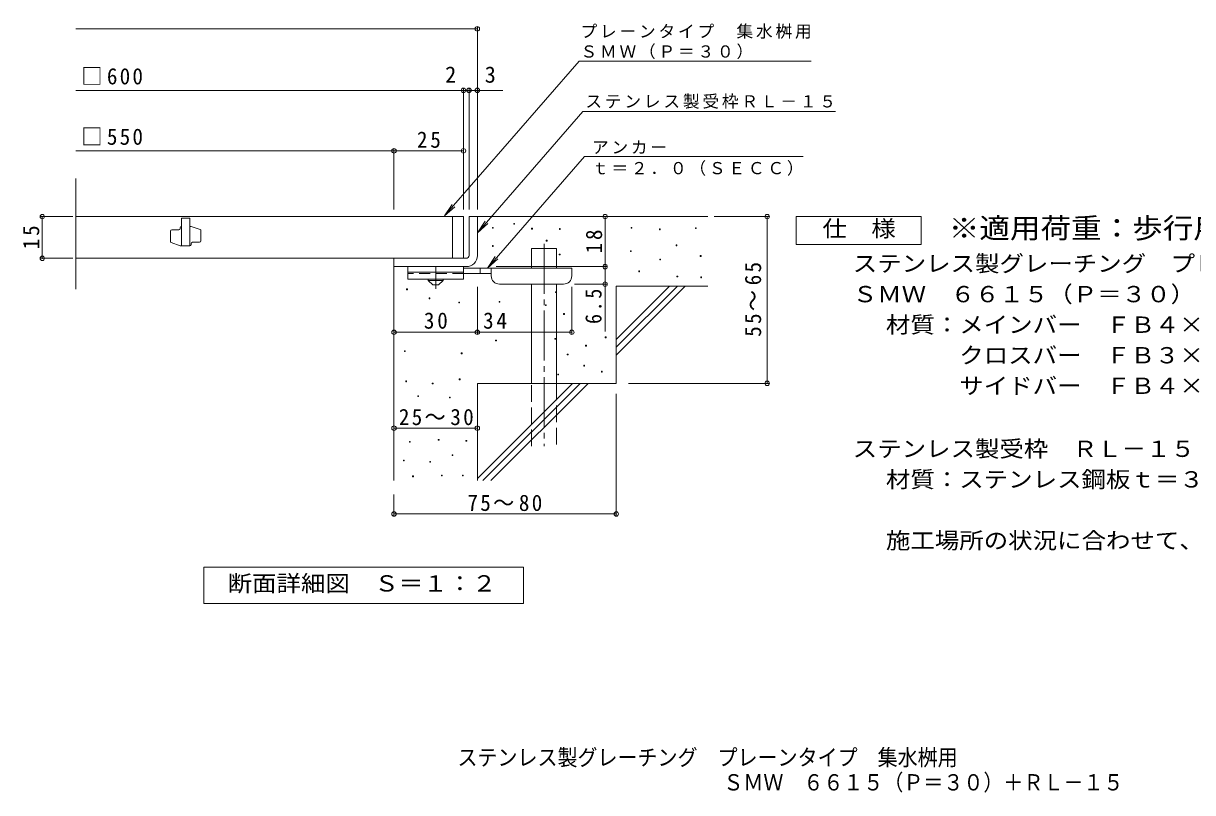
# Model space of a CAD drawing. Units: millimetres on the paper, enlarged 10 times, with parts at other scales. Extents: x -1579 to 1616, y -1371 to 1294.
# Drawn here: x -1579 to 525, y -1371 to 13 of the extents above; entities that cross this region are included whole.
import ezdxf
from ezdxf.enums import TextEntityAlignment as Align

# ---------------------------------------------------------------- set-up
doc = ezdxf.new("R2010")
doc.units = ezdxf.units.MM
doc.header["$LTSCALE"] = 10
doc.header["$PDMODE"] = 32
doc.header["$PDSIZE"] = 8
for name, pattern in [('CHAIN1', [8, 5, -1, 1, -1]), ('CHAIN2', [12, 9, -1, 1, -1]), ('DASHED2', [3, 2, -1]), ('DASHED3', [4, 3, -1])]:
    doc.linetypes.add(name, pattern=pattern)
for name, color, linetype, lineweight in [('C-5', 2, 'Continuous', 9), ('D-0', 7, 'Continuous', 9), ('D-1', 2, 'Continuous', 9), ('D-2', 3, 'Continuous', 9), ('D-4', 7, 'Continuous', 9), ('D-5', 7, 'Continuous', 9), ('D-6', 6, 'Continuous', 9), ('D-9', 4, 'Continuous', 9)]:
    doc.layers.add(name, color=color, linetype=linetype, lineweight=lineweight)
doc.layers.add('F-5_F-5ﾚｲﾔ', color=2, linetype='Continuous')
doc.styles.add('ＭＳ ゴシック', font='')
doc.styles.get('ＭＳ ゴシック').set_extended_font_data('MS Gothic')

msp = doc.modelspace()

# ---------------------------------------------------------------- linework, layer by layer
at = {"layer": 'D-0'}
for points in [[(-735.32, -355.87), (-735.32, -354.37), (-733.82, -354.37), (-733.82, -355.87)], [(-696.93, -348.63), (-696.93, -347.13), (-695.43, -347.13), (-695.43, -348.63)], [(-664.8, -357.23), (-664.8, -355.73), (-663.3, -355.73), (-663.3, -357.23)], [(-614.86, -357.9), (-614.86, -356.4), (-613.36, -356.4), (-613.36, -357.9)], [(-485.6, -355.87), (-485.6, -354.37), (-484.1, -354.37), (-484.1, -355.87)], [(-434.84, -358.58), (-434.84, -357.08), (-433.34, -357.08), (-433.34, -358.58)], [(-369.87, -356.55), (-369.87, -355.05), (-368.37, -355.05), (-368.37, -356.55)], [(-638.54, -378.88), (-638.54, -377.38), (-637.04, -377.38), (-637.04, -378.88)], [(-735.16, -388.54), (-735.16, -387.04), (-733.66, -387.04), (-733.66, -388.54)], [(-486.95, -397.83), (-486.95, -396.33), (-485.45, -396.33), (-485.45, -397.83)], [(-404.65, -387.3), (-404.65, -385.8), (-403.15, -385.8), (-403.15, -387.3)], [(-614.92, -403.82), (-614.92, -402.32), (-613.42, -402.32), (-613.42, -403.82)], [(-434.17, -412.72), (-434.17, -411.22), (-432.67, -411.22), (-432.67, -412.72)], [(-361.1, -406.48), (-361.1, -404.98), (-359.6, -404.98), (-359.6, -406.48)], [(-472, -434.14), (-472, -432.64), (-470.5, -432.64), (-470.5, -434.14)], [(-403.36, -443.48), (-403.36, -441.98), (-401.86, -441.98), (-401.86, -443.48)], [(-360.44, -444.96), (-360.44, -443.46), (-358.94, -443.46), (-358.94, -444.96)], [(-889.66, -466.47), (-889.66, -464.97), (-888.16, -464.97), (-888.16, -466.47)], [(-849.31, -482.84), (-849.31, -481.34), (-847.81, -481.34), (-847.81, -482.84)], [(-621.92, -471.47), (-621.92, -469.97), (-620.42, -469.97), (-620.42, -471.47)], [(-796.01, -490.08), (-796.01, -488.58), (-794.51, -488.58), (-794.51, -490.08)], [(-723.41, -488.9), (-723.41, -487.4), (-721.92, -487.4), (-721.92, -488.9)], [(-639.95, -495.04), (-639.95, -493.54), (-638.45, -493.54), (-638.45, -495.04)], [(-607.24, -510.82), (-607.24, -509.32), (-605.74, -509.32), (-605.74, -510.82)], [(-729.66, -558.69), (-729.66, -557.18), (-728.16, -557.18), (-728.16, -558.69)], [(-622.71, -555.55), (-622.71, -554.05), (-621.21, -554.05), (-621.21, -555.55)], [(-567.57, -567.94), (-567.57, -566.44), (-566.07, -566.44), (-566.07, -567.94)], [(-532.33, -552.98), (-532.33, -551.48), (-530.83, -551.48), (-530.83, -552.98)], [(-893.6, -577.64), (-893.6, -576.14), (-892.1, -576.14), (-892.1, -577.64)], [(-791.31, -581.79), (-791.31, -580.28), (-789.81, -580.28), (-789.81, -581.79)], [(-600.75, -583.64), (-600.75, -582.14), (-599.25, -582.14), (-599.25, -583.64)], [(-570.96, -603.81), (-570.96, -602.31), (-569.46, -602.31), (-569.46, -603.81)], [(-891.18, -632.07), (-891.18, -630.57), (-889.68, -630.57), (-889.68, -632.07)], [(-794.87, -628.52), (-794.87, -627.02), (-793.37, -627.02), (-793.37, -628.52)], [(-617.74, -619.84), (-617.74, -618.34), (-616.24, -618.34), (-616.24, -619.84)], [(-539.1, -614.56), (-539.1, -613.06), (-537.6, -613.06), (-537.6, -614.56)], [(-843.66, -635.95), (-843.66, -634.45), (-842.16, -634.45), (-842.16, -635.95)], [(-869.75, -658.65), (-869.75, -657.15), (-868.25, -657.15), (-868.25, -658.65)], [(-812.73, -661.22), (-812.73, -659.72), (-811.23, -659.72), (-811.23, -661.22)], [(-832.94, -737.24), (-832.94, -735.74), (-831.44, -735.74), (-831.44, -737.24)], [(-884.71, -741.04), (-884.71, -739.54), (-883.21, -739.54), (-883.21, -741.04)], [(-783.07, -739.14), (-783.07, -737.64), (-781.57, -737.64), (-781.57, -739.14)], [(-895.37, -774.54), (-895.37, -773.04), (-893.87, -773.04), (-893.87, -774.54)], [(-848.16, -776.83), (-848.16, -775.33), (-846.66, -775.33), (-846.66, -776.83)], [(-807.81, -765.02), (-807.81, -763.52), (-806.31, -763.52), (-806.31, -765.02)], [(-879, -803.09), (-879, -801.59), (-877.5, -801.59), (-877.5, -803.09)], [(-827.23, -801.57), (-827.23, -800.07), (-825.73, -800.07), (-825.73, -801.57)], [(-789.16, -801.57), (-789.16, -800.07), (-787.66, -800.07), (-787.66, -801.57)]]:
    msp.add_lwpolyline(points, close=True, dxfattribs=at)
at = {"layer": 'D-1'}
for p, q in [((-777.44, -334.92), (-762.44, -334.92)), ((-777.44, -404.92), (-777.44, -334.92)), ((-762.44, -334.92), (-762.44, -404.92)), ((-912.45, -409.92), (-782.44, -409.92)), ((-912.44, -424.92), (-912.44, -409.92)), ((-782.44, -424.92), (-912.45, -424.92))]:
    msp.add_line(p, q, dxfattribs=at)
for centre, radius, start, end in [((-782.45, -404.93), 5, 270.02448, 0.01074), ((-782.44, -404.92), 20, 270, 0.00024), ((-782.44, -404.92), 5, 270, 0.0002)]:
    msp.add_arc(centre, radius, start, end, dxfattribs=at)
at = {"layer": 'D-2'}
for p, q in [((-1485.11, -465.17), (-1485.11, -266.23)), ((-787.44, -334.93), (-1485.11, -334.93)), ((-807.44, -409.92), (-807.44, -334.93)), ((-787.44, -334.93), (-787.44, -409.92)), ((-1297.44, -356.18), (-1297.44, -354.93)), ((-1294.94, -337.42), (-1294.94, -387.42)), ((-1279.94, -337.42), (-1294.94, -337.42)), ((-1279.94, -337.42), (-1279.94, -387.42)), ((-1277.44, -352.43), (-1279.94, -352.43)), ((-1261.6, -358.08), (-1277.44, -352.43)), ((-1314.94, -379.41), (-1314.94, -361.17)), ((-1312.44, -358.67), (-1299.94, -358.67)), ((-1259.94, -360.44), (-1259.94, -378.67)), ((-1313.28, -381.77), (-1297.44, -387.42)), ((-1279.94, -387.42), (-1297.44, -387.42)), ((-1277.44, -384.93), (-1277.44, -383.68)), ((-1274.94, -381.17), (-1262.44, -381.17)), ((-1485.11, -409.92), (-787.44, -409.92))]:
    msp.add_line(p, q, dxfattribs=at)
for centre, start, end in [((-1299.94, -356.18), 270, 0), ((-1294.94, -354.93), 90, 180), ((-1312.44, -361.17), 90, 180), ((-1262.44, -378.67), 270, 0), ((-1262.44, -360.44), 0, 70.34616), ((-1312.44, -379.41), 180, 250.34616), ((-1279.94, -384.93), 270, 0), ((-1274.94, -383.68), 90, 180)]:
    msp.add_arc(centre, 2.5, start, end, dxfattribs=at)
at = {"layer": 'D-4'}
for p, q in [((-1485.11, 2.94), (-762.44, 2.94)), ((-762.44, -321.97), (-762.44, 5.94)), ((-787.44, -321.97), (-787.44, -104.75)), ((-777.44, -321.97), (-777.44, -104.75)), ((-1485.11, -107.75), (-716.76, -107.75)), ((-912.44, -321.97), (-912.44, -213.51)), ((-1490.46, -334.92), (-1548.51, -334.92)), ((-1545.51, -409.92), (-1545.51, -334.92)), ((-532.49, -334.92), (-532.49, -424.92)), ((-336.41, -334.92), (-237.76, -334.92)), ((-240.76, -634.92), (-240.76, -334.92)), ((-1490.46, -409.92), (-1548.51, -409.92)), ((-728.44, -424.92), (-529.49, -424.92)), ((-532.49, -424.92), (-532.49, -541.67)), ((-762.44, -546.03), (-762.44, -461.42)), ((-592.44, -546.03), (-592.44, -461.42)), ((-529.49, -456.42), (-587.44, -456.42)), ((-490.21, -634.92), (-237.76, -634.92)), ((-512.44, -654.07), (-512.44, -873.01)), ((-912.44, -715.54), (-762.44, -715.54)), ((-912.44, -834.92), (-912.44, -873.01)), ((-912.44, -870.01), (-512.44, -870.01))]:
    msp.add_line(p, q, dxfattribs=at)
for points in [[(-1485.11, -216.51), (-912.44, -216.51), (-787.44, -216.51)], [(-912.44, -543.03), (-762.44, -543.03), (-592.44, -543.03)]]:
    msp.add_lwpolyline(points, dxfattribs=at)
for p in [(-762.44, 2.94), (-787.44, -107.75), (-777.44, -107.75), (-762.44, -107.75), (-912.44, -216.51), (-787.44, -216.51), (-1545.51, -334.92), (-532.49, -334.92), (-240.76, -334.92), (-1545.51, -409.92), (-532.49, -424.92), (-532.49, -456.42), (-912.44, -543.03), (-762.44, -543.03), (-592.44, -543.03), (-240.76, -634.92), (-912.44, -715.54), (-762.44, -715.54), (-912.44, -870.01), (-512.44, -870.01)]:
    msp.add_point(p, dxfattribs=at)
at = {"layer": 'D-5'}
for p, q in [((-579.18, -55.17), (-821.68, -333.79)), ((-579.18, -55.17), (-161.77, -55.17)), ((-572.35, -145.69), (-762.44, -364.09)), ((-572.35, -145.69), (-117.76, -145.69)), ((-569.78, -226.88), (-744.32, -427.42)), ((-569.78, -226.88), (-176.13, -226.88)), ((-821.68, -333.79), (-807.87, -312.95)), ((-821.68, -333.79), (-802.95, -317.24)), ((-762.44, -364.09), (-748.63, -343.25)), ((-762.44, -364.09), (-743.71, -347.53)), ((-744.32, -427.42), (-730.51, -406.59)), ((-744.32, -427.42), (-725.59, -410.87))]:
    msp.add_line(p, q, dxfattribs=at)
for points in [[(-188.88, -384.92), (-188.88, -334.92), (36.12, -334.92), (36.12, -384.92)], [(-1254.44, -1030.87), (-1254.44, -965.87), (-679.44, -965.87), (-679.44, -1030.87)]]:
    msp.add_lwpolyline(points, close=True, dxfattribs=at)
at = {"layer": 'D-6'}
for p, q in [((-762.44, -334.92), (-347.44, -334.92)), ((-664.94, -392.42), (-619.94, -392.42)), ((-664.94, -427.42), (-664.94, -392.42)), ((-619.94, -427.42), (-619.94, -392.42)), ((-912.44, -424.92), (-912.44, -809.92)), ((-664.94, -634.92), (-664.94, -456.42)), ((-619.94, -634.92), (-619.94, -456.42)), ((-512.44, -459.92), (-347.44, -459.92)), ((-512.44, -459.92), (-512.44, -634.92)), ((-512.44, -555.93), (-416.43, -459.92)), ((-512.44, -570.08), (-402.29, -459.92)), ((-512.44, -584.22), (-388.15, -459.92)), ((-762.44, -634.92), (-762.44, -809.92)), ((-762.44, -634.92), (-512.44, -634.92)), ((-762.44, -805.93), (-591.43, -634.92)), ((-752.29, -809.92), (-577.29, -634.92)), ((-738.15, -809.92), (-563.15, -634.92))]:
    msp.add_line(p, q, dxfattribs=at)
at = {"layer": 'D-6', "linetype": 'CHAIN2'}
msp.add_line((-642.44, -383.96), (-642.44, -748.26), dxfattribs=at)
at = {"layer": 'D-6', "linetype": 'DASHED3'}
for p, q in [((-664.94, -748.26), (-664.94, -634.92)), ((-619.94, -634.92), (-619.94, -748.26))]:
    msp.add_line(p, q, dxfattribs=at)
at = {"layer": 'D-9', "color": 3}
for p, q in [((-887.44, -424.92), (-887.44, -447.42)), ((-787.44, -424.92), (-887.44, -424.92)), ((-787.44, -434.92), (-887.44, -434.92)), ((-787.44, -424.92), (-787.44, -447.42)), ((-787.44, -447.42), (-887.44, -447.42))]:
    msp.add_line(p, q, dxfattribs=at)
at = {"layer": 'D-9', "color": 3, "linetype": 'DASHED2'}
msp.add_line((-787.44, -437.42), (-887.44, -437.42), dxfattribs=at)
at = {"layer": 'D-9', "linetype": 'CHAIN1'}
msp.add_line((-837.44, -465.16), (-837.44, -424.92), dxfattribs=at)
at = {"layer": 'D-9'}
for p, q in [((-592.44, -427.42), (-787.44, -427.42)), ((-737.42, -437.42), (-787.44, -437.42)), ((-757.44, -437.42), (-757.44, -427.42)), ((-737.44, -441.42), (-737.44, -427.42)), ((-592.44, -441.42), (-592.44, -427.42)), ((-722.44, -456.42), (-607.44, -456.42))]:
    msp.add_line(p, q, dxfattribs=at)
at = {"layer": 'D-9', "color": 2}
for p, q in [((-851.19, -449.92), (-851.19, -447.42)), ((-851.19, -449.92), (-842.44, -457.42)), ((-851.19, -449.92), (-823.69, -449.92)), ((-842.44, -457.42), (-832.44, -457.42)), ((-832.44, -457.42), (-823.69, -449.92)), ((-823.69, -449.92), (-823.69, -447.42))]:
    msp.add_line(p, q, dxfattribs=at)
at = {"layer": 'D-9'}
for centre, start, end in [((-722.44, -441.42), 180, 270), ((-607.44, -441.42), 270, 0)]:
    msp.add_arc(centre, 15, start, end, dxfattribs=at)

# ---------------------------------------------------------------- texts
at = {"layer": 'C-5', "style": 'ＭＳ ゴシック', "width": 0.9}
msp.add_text('\u3000ＳＭＷ\u3000６６１５（Ｐ＝３０）＋ＲＬ－１５', height=29.33, dxfattribs=at).set_placement((-355.67, -1376.35), align=Align.BOTTOM_LEFT)
at = {"layer": 'D-4', "color": 2, "style": 'ＭＳ ゴシック'}
for s, p in [('2', (-820.39, -102.75)), ('3', (-749.14, -102.75))]:
    msp.add_text(s, height=29.33, dxfattribs=at).set_placement(p, align=Align.BOTTOM_LEFT)
at = {"layer": 'D-4', "color": 2, "char_height": 29.33, "attachment_point": 7, "style": 'ＭＳ ゴシック'}
for s, insert in [('\\T1.27;\\W0.95;25', (-871.19, -211.51)), ('\\T1.27;\\W0.95;30', (-858.69, -537.03)), ('\\T1.27;\\W0.95;34', (-752.08, -537.03)), ('\\T1.22;\\W0.95;25～30', (-903.69, -710.54)), ('\\T1.22;\\W0.95;75～80', (-780.31, -865.01))]:
    msp.add_mtext(s, dxfattribs=dict(at, insert=insert))
at = {"layer": 'D-4', "color": 2, "char_height": 29.33, "attachment_point": 7, "rotation": 90, "style": 'ＭＳ ゴシック'}
for s, insert in [('\\T1.27;\\W0.95;15', (-1550.51, -393.67)), ('\\T1.27;\\W0.95;18', (-537.49, -401.17)), ('\\T1.22;\\W0.95;55～65', (-251.29, -551.17)), ('\\T1.27;\\W0.9;6.5', (-538.49, -528.12))]:
    msp.add_mtext(s, dxfattribs=dict(at, insert=insert))
at = {"layer": 'D-5', "color": 3, "style": 'ＭＳ ゴシック', "width": 1.1}
msp.add_text('※適用荷重：歩行用', height=36.66, dxfattribs=at).set_placement((86.12, -384.92), align=Align.BOTTOM_LEFT)
at = {"layer": 'D-5', "color": 2, "style": 'ＭＳ ゴシック', "width": 1.1}
for s, p in [('仕\u3000様', (-141.38, -379.92)), ('ステンレス製グレーチング\u3000プレーンタイプ\u3000集水桝用', (-86.79, -442.85)), ('ＳＭＷ\u3000６６１５（Ｐ＝３０）', (-86.79, -497.85)), ('材質：メインバー\u3000ＦＢ４×１５（ＳＵＳ３０４）', (-27.08, -552.85)), ('\u3000\u3000\u3000クロスバー\u3000ＦＢ３×１０（ＳＵＳ３０４）', (-27.08, -607.85)), ('\u3000\u3000\u3000サイドバー\u3000ＦＢ４×１５（ＳＵＳ３０４）', (-27.08, -662.85)), ('ステンレス製受枠\u3000ＲＬ－１５（四方枠）', (-86.79, -776.18)), ('材質：ステンレス鋼板ｔ＝３．０（ＳＵＳ３０４）', (-27.08, -831.18)), ('施工場所の状況に合わせて、アンカーをプライヤー等で折り曲げてご使用ください。', (-27.08, -941.18)), ('断面詳細図\u3000Ｓ＝１：２', (-1211.94, -1018.37))]:
    msp.add_text(s, height=29.33, dxfattribs=at).set_placement(p, align=Align.BOTTOM_LEFT)
at = {"layer": 'D-5', "char_height": 21.99, "attachment_point": 7, "style": 'ＭＳ ゴシック'}
for s, insert in [('\\T1.17;プレーンタイプ\u3000集水桝用', (-576.77, -15.02)), ('\\T1.17;ＳＭＷ（Ｐ＝３０）', (-576.77, -51.65)), ('\\T1.17;ステンレス製受枠ＲＬ－１５', (-567.97, -140.93)), ('\\T1.17;アンカー', (-556.13, -222.22)), ('\\T1.17;ｔ＝２．０（ＳＥＣＣ）', (-556.13, -261.54))]:
    msp.add_mtext(s, dxfattribs=dict(at, insert=insert))
at = {"layer": 'D-5', "color": 2, "char_height": 29.33, "attachment_point": 7, "style": 'ＭＳ ゴシック'}
for s, insert in [('\\T1.21;\\W0.95;□600', (-1475.11, -97.75)), ('\\T1.21;\\W0.95;□550', (-1475.11, -206.51))]:
    msp.add_mtext(s, dxfattribs=dict(at, insert=insert))
at = {"layer": 'F-5_F-5ﾚｲﾔ', "style": 'ＭＳ ゴシック', "width": 0.9}
msp.add_text('ステンレス製グレーチング\u3000プレーンタイプ\u3000集水桝用', height=29.33, dxfattribs=at).set_placement((-798.19, -1331.51), align=Align.BOTTOM_LEFT)

doc.saveas('drawing.dxf')
